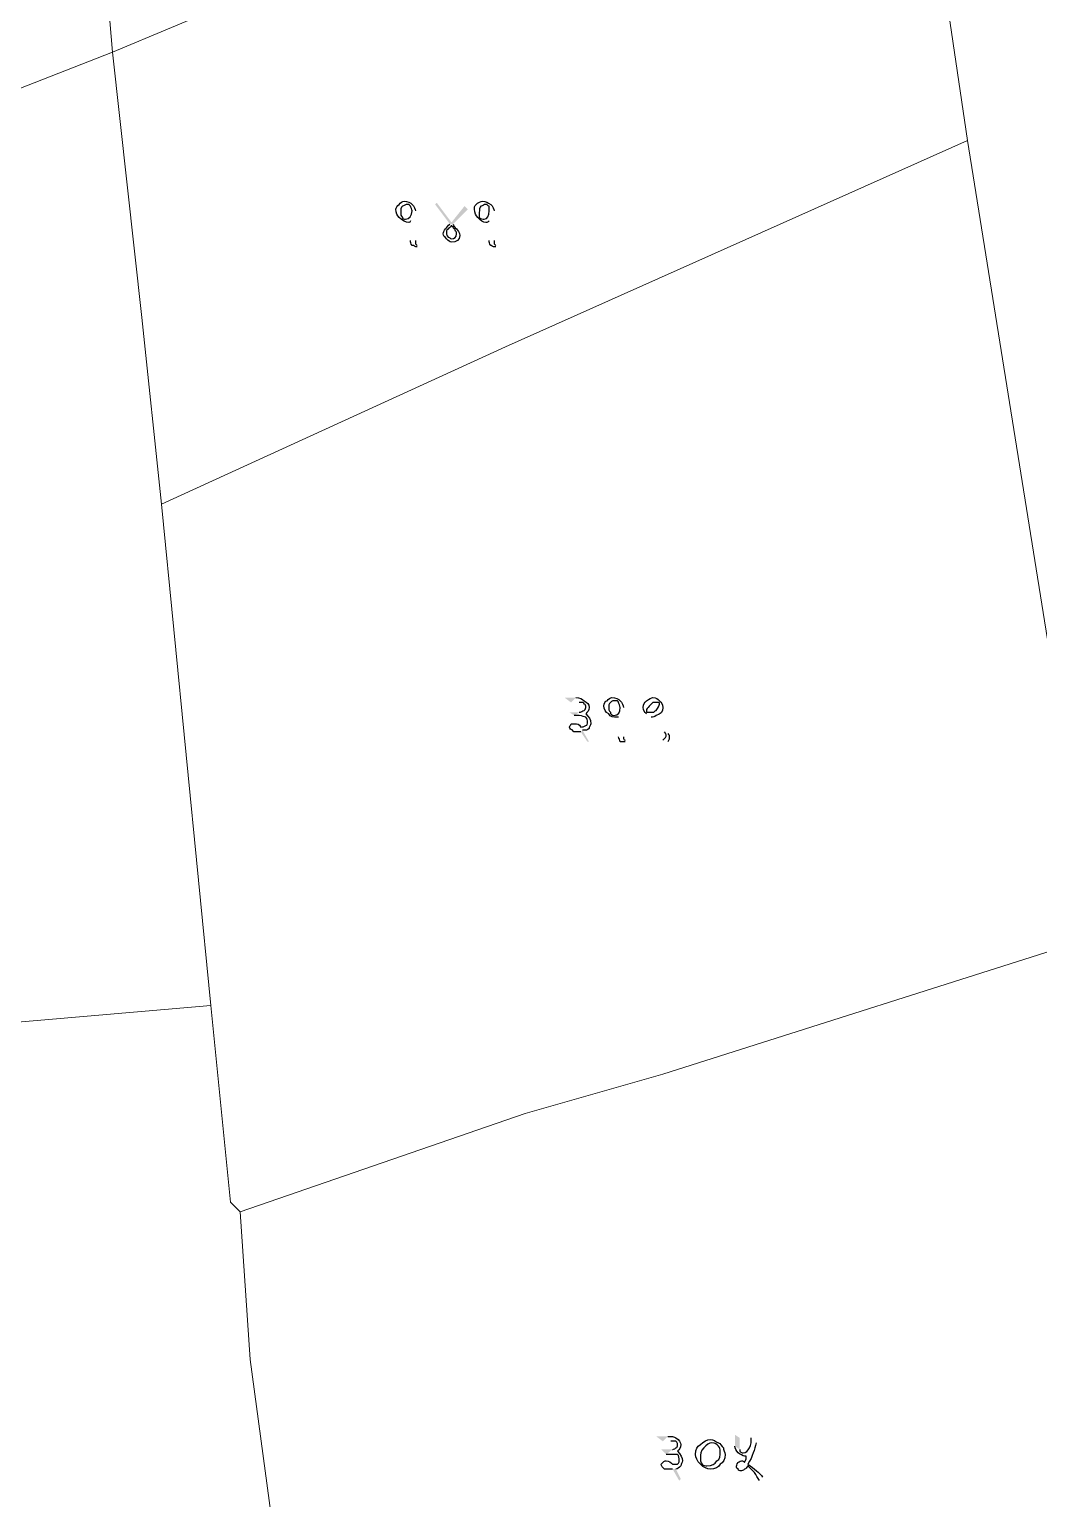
# Model space of a CAD drawing. Header units: inches. Extents: x -9985691 to 3643, y -3269800 to 4788.
# Drawn here: x -4981697 to -4981183, y -3259766 to -3259019 of the extents above; entities that cross this region are included whole.
import ezdxf

# ---------------------------------------------------------------- set-up
doc = ezdxf.new("R2010")
doc.units = ezdxf.units.IN
doc.header["$LTSCALE"] = 2
doc.header["$MEASUREMENT"] = 0
doc.layers.add('PDF_Geometry', color=7, linetype='CONTINUOUS')
doc.layers.add('PDF_Solid Fills', color=7, linetype='CONTINUOUS')

msp = doc.modelspace()

# ---------------------------------------------------------------- hatches: boundary and pattern name
at = {"layer": 'PDF_Solid Fills', "transparency": 33554559}
h = msp.add_hatch(color=256, dxfattribs=at)
h.paths.add_polyline_path([(-4981500.27, -3259111.32), (-4981500.27, -3259126.32)], flags=0)
h.paths.add_polyline_path([(-4981499.43, -3259128.82), (-4981499.43, -3259129.65)], flags=0)
h.paths.add_polyline_path([(-4981482.77, -3259117.98), (-4981490.27, -3259107.98), (-4981489.43, -3259107.15), (-4981481.93, -3259117.15), (-4981475.27, -3259108.82), (-4981473.6, -3259110.48), (-4981481.1, -3259117.98)], flags=0)
h.paths.add_polyline_path([(-4981460.27, -3259111.32), (-4981460.27, -3259126.32)], flags=0)
h.paths.add_polyline_path([(-4981459.43, -3259128.82), (-4981459.43, -3259129.65)], flags=0)
h = msp.add_hatch(color=256, dxfattribs=at)
h.paths.add_polyline_path([(-4981500.27, -3259111.32), (-4981500.27, -3259126.32)], flags=0)
h.paths.add_polyline_path([(-4981499.43, -3259128.82), (-4981499.43, -3259129.65)], flags=0)
h.paths.add_polyline_path([(-4981482.77, -3259117.98), (-4981490.27, -3259107.98), (-4981489.43, -3259107.15), (-4981481.93, -3259117.15), (-4981475.27, -3259108.82), (-4981473.6, -3259110.48), (-4981481.1, -3259117.98)], flags=0)
h.paths.add_polyline_path([(-4981460.27, -3259111.32), (-4981460.27, -3259126.32)], flags=0)
h.paths.add_polyline_path([(-4981459.43, -3259128.82), (-4981459.43, -3259129.65)], flags=0)
h = msp.add_hatch(color=256, dxfattribs=at)
h.paths.add_polyline_path([(-4981421.1, -3259361.32), (-4981424.43, -3259358.82), (-4981418.6, -3259358.82)], flags=0)
h.paths.add_polyline_path([(-4981415.27, -3259375.48), (-4981411.93, -3259381.32), (-4981412.77, -3259381.32), (-4981416.1, -3259376.32)], flags=0)
h.paths.add_polyline_path([(-4981419.43, -3259367.98), (-4981421.93, -3259366.32), (-4981416.93, -3259366.32)], flags=0)
h.paths.add_polyline_path([(-4981394.43, -3259363.82), (-4981394.43, -3259378.82)], flags=0)
h.paths.add_polyline_path([(-4981393.6, -3259380.48), (-4981393.6, -3259381.32)], flags=0)
h.paths.add_polyline_path([(-4981380.27, -3259368.82), (-4981371.93, -3259377.15)], flags=0)
h.paths.add_polyline_path([(-4981371.93, -3259381.32), (-4981374.43, -3259380.48)], flags=0)
h.paths.add_polyline_path([(-4981373.6, -3259376.32), (-4981382.77, -3259367.15)], flags=0)
h = msp.add_hatch(color=256, dxfattribs=at)
h.paths.add_polyline_path([(-4981421.1, -3259361.32), (-4981424.43, -3259358.82), (-4981418.6, -3259358.82)], flags=0)
h.paths.add_polyline_path([(-4981415.27, -3259375.48), (-4981411.93, -3259381.32), (-4981412.77, -3259381.32), (-4981416.1, -3259376.32)], flags=0)
h.paths.add_polyline_path([(-4981419.43, -3259367.98), (-4981421.93, -3259366.32), (-4981416.93, -3259366.32)], flags=0)
h.paths.add_polyline_path([(-4981394.43, -3259363.82), (-4981394.43, -3259378.82)], flags=0)
h.paths.add_polyline_path([(-4981393.6, -3259380.48), (-4981393.6, -3259381.32)], flags=0)
h.paths.add_polyline_path([(-4981380.27, -3259368.82), (-4981371.93, -3259377.15)], flags=0)
h.paths.add_polyline_path([(-4981371.93, -3259381.32), (-4981374.43, -3259380.48)], flags=0)
h.paths.add_polyline_path([(-4981373.6, -3259376.32), (-4981382.77, -3259367.15)], flags=0)
h = msp.add_hatch(color=256, dxfattribs=at)
h.paths.add_polyline_path([(-4981374.43, -3259737.15), (-4981377.76, -3259734.65), (-4981371.93, -3259734.65)], flags=0)
h.paths.add_polyline_path([(-4981367.76, -3259751.31), (-4981365.26, -3259756.31), (-4981366.1, -3259757.15), (-4981369.43, -3259751.31)], flags=0)
h.paths.add_polyline_path([(-4981372.76, -3259743.81), (-4981375.26, -3259741.31), (-4981369.43, -3259741.31)], flags=0)
h.paths.add_polyline_path([(-4981329.43, -3259735.48), (-4981326.93, -3259737.98)], flags=0)
h.paths.add_polyline_path([(-4981323.6, -3259755.48), (-4981325.26, -3259757.15)], flags=0)
h.paths.add_polyline_path([(-4981337.76, -3259739.65), (-4981337.76, -3259733.81), (-4981335.26, -3259735.48), (-4981335.26, -3259741.31)], flags=0)
h = msp.add_hatch(color=256, dxfattribs=at)
h.paths.add_polyline_path([(-4981374.43, -3259737.15), (-4981377.76, -3259734.65), (-4981371.93, -3259734.65)], flags=0)
h.paths.add_polyline_path([(-4981367.76, -3259751.31), (-4981365.26, -3259756.31), (-4981366.1, -3259757.15), (-4981369.43, -3259751.31)], flags=0)
h.paths.add_polyline_path([(-4981372.76, -3259743.81), (-4981375.26, -3259741.31), (-4981369.43, -3259741.31)], flags=0)
h.paths.add_polyline_path([(-4981329.43, -3259735.48), (-4981326.93, -3259737.98)], flags=0)
h.paths.add_polyline_path([(-4981323.6, -3259755.48), (-4981325.26, -3259757.15)], flags=0)
h.paths.add_polyline_path([(-4981337.76, -3259739.65), (-4981337.76, -3259733.81), (-4981335.26, -3259735.48), (-4981335.26, -3259741.31)], flags=0)

# ---------------------------------------------------------------- linework, layer by layer
at = {"layer": 'PDF_Geometry', "lineweight": 9}
for points in [[(-4981669.43, -3258890.48), (-4981659.43, -3258970.48), (-4981654.43, -3259030.48), (-4981769.43, -3259075.48), (-4982064.43, -3259275.48), (-4982069.43, -3259200.48), (-4982084.43, -3258950.48), (-4981769.43, -3258820.48), (-4981679.43, -3258785.48)], [(-4981669.43, -3258890.48), (-4981659.43, -3258970.48), (-4981654.43, -3259030.48), (-4981769.43, -3259075.48), (-4982064.43, -3259275.48), (-4982069.43, -3259200.48), (-4982084.43, -3258950.48), (-4981769.43, -3258820.48), (-4981679.43, -3258785.48)], [(-4981244.43, -3258905.48), (-4981284.43, -3258925.48), (-4981449.43, -3258965.48), (-4981494.43, -3258980.48), (-4981594.43, -3259005.48), (-4981654.43, -3259030.48), (-4981659.43, -3258970.48), (-4981619.43, -3258955.48), (-4981309.43, -3258875.48), (-4981249.43, -3258850.48)], [(-4981244.43, -3258905.48), (-4981284.43, -3258925.48), (-4981449.43, -3258965.48), (-4981494.43, -3258980.48), (-4981594.43, -3259005.48), (-4981654.43, -3259030.48), (-4981659.43, -3258970.48), (-4981619.43, -3258955.48), (-4981309.43, -3258875.48), (-4981249.43, -3258850.48)], [(-4981219.43, -3259075.48), (-4981454.43, -3259180.48), (-4981629.43, -3259260.48), (-4981639.43, -3259165.48), (-4981654.43, -3259030.48), (-4981594.43, -3259005.48), (-4981494.43, -3258980.48), (-4981449.43, -3258965.48), (-4981284.43, -3258925.48), (-4981244.43, -3258905.48)], [(-4981219.43, -3259075.48), (-4981454.43, -3259180.48), (-4981629.43, -3259260.48), (-4981639.43, -3259165.48), (-4981654.43, -3259030.48), (-4981594.43, -3259005.48), (-4981494.43, -3258980.48), (-4981449.43, -3258965.48), (-4981284.43, -3258925.48), (-4981244.43, -3258905.48)], [(-4981219.43, -3259075.48), (-4981454.43, -3259180.48), (-4981629.43, -3259260.48), (-4981639.43, -3259165.48), (-4981654.43, -3259030.48), (-4981594.43, -3259005.48), (-4981494.43, -3258980.48), (-4981449.43, -3258965.48), (-4981284.43, -3258925.48), (-4981244.43, -3258905.48)], [(-4981219.43, -3259075.48), (-4981454.43, -3259180.48), (-4981629.43, -3259260.48), (-4981639.43, -3259165.48), (-4981654.43, -3259030.48), (-4981594.43, -3259005.48), (-4981494.43, -3258980.48), (-4981449.43, -3258965.48), (-4981284.43, -3258925.48), (-4981244.43, -3258905.48)], [(-4981629.43, -3259260.48), (-4981604.43, -3259515.48), (-4982009.43, -3259550.48), (-4982044.43, -3259555.48), (-4982049.43, -3259555.48), (-4982064.43, -3259275.48), (-4981769.43, -3259075.48), (-4981654.43, -3259030.48), (-4981639.43, -3259165.48)], [(-4981629.43, -3259260.48), (-4981604.43, -3259515.48), (-4982009.43, -3259550.48), (-4982044.43, -3259555.48), (-4982049.43, -3259555.48), (-4982064.43, -3259275.48), (-4981769.43, -3259075.48), (-4981654.43, -3259030.48), (-4981639.43, -3259165.48)], [(-4981629.43, -3259260.48), (-4981604.43, -3259515.48), (-4982009.43, -3259550.48), (-4982044.43, -3259555.48), (-4982049.43, -3259555.48), (-4982064.43, -3259275.48), (-4981769.43, -3259075.48), (-4981654.43, -3259030.48), (-4981639.43, -3259165.48)], [(-4981629.43, -3259260.48), (-4981604.43, -3259515.48), (-4982009.43, -3259550.48), (-4982044.43, -3259555.48), (-4982049.43, -3259555.48), (-4982064.43, -3259275.48), (-4981769.43, -3259075.48), (-4981654.43, -3259030.48), (-4981639.43, -3259165.48)], [(-4981154.43, -3259480.48), (-4981374.43, -3259550.48), (-4981444.43, -3259570.48), (-4981589.43, -3259620.48), (-4981594.43, -3259615.48), (-4981604.43, -3259515.48), (-4981629.43, -3259260.48), (-4981454.43, -3259180.48), (-4981219.43, -3259075.48)], [(-4981154.43, -3259480.48), (-4981374.43, -3259550.48), (-4981444.43, -3259570.48), (-4981589.43, -3259620.48), (-4981594.43, -3259615.48), (-4981604.43, -3259515.48), (-4981629.43, -3259260.48), (-4981454.43, -3259180.48), (-4981219.43, -3259075.48)], [(-4981154.43, -3259480.48), (-4981374.43, -3259550.48), (-4981444.43, -3259570.48), (-4981589.43, -3259620.48), (-4981594.43, -3259615.48), (-4981604.43, -3259515.48), (-4981629.43, -3259260.48), (-4981454.43, -3259180.48), (-4981219.43, -3259075.48)], [(-4981154.43, -3259480.48), (-4981374.43, -3259550.48), (-4981444.43, -3259570.48), (-4981589.43, -3259620.48), (-4981594.43, -3259615.48), (-4981604.43, -3259515.48), (-4981629.43, -3259260.48), (-4981454.43, -3259180.48), (-4981219.43, -3259075.48)], [(-4981114.43, -3259800.48), (-4981389.43, -3260055.48), (-4981479.43, -3260060.48), (-4981534.43, -3260065.48), (-4981584.43, -3259695.48), (-4981589.43, -3259620.48), (-4981444.43, -3259570.48), (-4981374.43, -3259550.48), (-4981154.43, -3259480.48)], [(-4981114.43, -3259800.48), (-4981389.43, -3260055.48), (-4981479.43, -3260060.48), (-4981534.43, -3260065.48), (-4981584.43, -3259695.48), (-4981589.43, -3259620.48), (-4981444.43, -3259570.48), (-4981374.43, -3259550.48), (-4981154.43, -3259480.48)], [(-4981114.43, -3259800.48), (-4981389.43, -3260055.48), (-4981479.43, -3260060.48), (-4981534.43, -3260065.48), (-4981584.43, -3259695.48), (-4981589.43, -3259620.48), (-4981444.43, -3259570.48), (-4981374.43, -3259550.48), (-4981154.43, -3259480.48)], [(-4981114.43, -3259800.48), (-4981389.43, -3260055.48), (-4981479.43, -3260060.48), (-4981534.43, -3260065.48), (-4981584.43, -3259695.48), (-4981589.43, -3259620.48), (-4981444.43, -3259570.48), (-4981374.43, -3259550.48), (-4981154.43, -3259480.48)], [(-4981589.43, -3259620.48), (-4981584.43, -3259695.48), (-4981534.43, -3260065.48), (-4981934.43, -3260090.48), (-4981989.43, -3260090.48), (-4982034.43, -3259735.48), (-4982044.43, -3259590.48), (-4982049.43, -3259580.48), (-4982049.43, -3259555.48), (-4982044.43, -3259555.48), (-4982009.43, -3259550.48), (-4981604.43, -3259515.48), (-4981594.43, -3259615.48)], [(-4981589.43, -3259620.48), (-4981584.43, -3259695.48), (-4981534.43, -3260065.48), (-4981934.43, -3260090.48), (-4981989.43, -3260090.48), (-4982034.43, -3259735.48), (-4982044.43, -3259590.48), (-4982049.43, -3259580.48), (-4982049.43, -3259555.48), (-4982044.43, -3259555.48), (-4982009.43, -3259550.48), (-4981604.43, -3259515.48), (-4981594.43, -3259615.48)], [(-4981589.43, -3259620.48), (-4981584.43, -3259695.48), (-4981534.43, -3260065.48), (-4981934.43, -3260090.48), (-4981989.43, -3260090.48), (-4982034.43, -3259735.48), (-4982044.43, -3259590.48), (-4982049.43, -3259580.48), (-4982049.43, -3259555.48), (-4982044.43, -3259555.48), (-4982009.43, -3259550.48), (-4981604.43, -3259515.48), (-4981594.43, -3259615.48)], [(-4981589.43, -3259620.48), (-4981584.43, -3259695.48), (-4981534.43, -3260065.48), (-4981934.43, -3260090.48), (-4981989.43, -3260090.48), (-4982034.43, -3259735.48), (-4982044.43, -3259590.48), (-4982049.43, -3259580.48), (-4982049.43, -3259555.48), (-4982044.43, -3259555.48), (-4982009.43, -3259550.48), (-4981604.43, -3259515.48), (-4981594.43, -3259615.48)]]:
    msp.add_lwpolyline(points, close=True, dxfattribs=at)
msp.add_lwpolyline([(-4981154.43, -3259480.48), (-4981219.43, -3259075.48), (-4981244.43, -3258905.48), (-4981124.43, -3258855.48)], dxfattribs=at)
msp.add_lwpolyline([(-4981154.43, -3259480.48), (-4981219.43, -3259075.48), (-4981244.43, -3258905.48), (-4981124.43, -3258855.48)], dxfattribs=at)
msp.add_lwpolyline([(-4981154.43, -3259480.48), (-4981219.43, -3259075.48), (-4981244.43, -3258905.48), (-4981124.43, -3258855.48)], dxfattribs=at)
msp.add_lwpolyline([(-4981154.43, -3259480.48), (-4981219.43, -3259075.48), (-4981244.43, -3258905.48), (-4981124.43, -3258855.48)], dxfattribs=at)
at = {"layer": 'PDF_Geometry', "lineweight": 25}
for points in [[(-4981508.6, -3259107.98), (-4981507.77, -3259107.15), (-4981506.93, -3259106.32), (-4981506.1, -3259106.32)], [(-4981508.6, -3259107.98), (-4981507.77, -3259107.15), (-4981506.93, -3259106.32), (-4981506.1, -3259106.32)], [(-4981506.1, -3259106.32), (-4981504.43, -3259106.32), (-4981502.77, -3259107.15), (-4981501.93, -3259107.98)], [(-4981506.1, -3259106.32), (-4981504.43, -3259106.32), (-4981502.77, -3259107.15), (-4981501.93, -3259107.98)], [(-4981469.43, -3259107.98), (-4981468.6, -3259107.15), (-4981466.93, -3259106.32), (-4981466.1, -3259106.32)], [(-4981469.43, -3259107.98), (-4981468.6, -3259107.15), (-4981466.93, -3259106.32), (-4981466.1, -3259106.32)], [(-4981466.1, -3259106.32), (-4981464.43, -3259106.32), (-4981463.6, -3259107.15), (-4981461.93, -3259107.98)], [(-4981466.1, -3259106.32), (-4981464.43, -3259106.32), (-4981463.6, -3259107.15), (-4981461.93, -3259107.98)], [(-4981510.27, -3259110.48), (-4981510.27, -3259109.65), (-4981509.43, -3259108.82), (-4981508.6, -3259107.98)], [(-4981510.27, -3259110.48), (-4981510.27, -3259109.65), (-4981509.43, -3259108.82), (-4981508.6, -3259107.98)], [(-4981508.6, -3259114.65), (-4981509.43, -3259113.82), (-4981510.27, -3259112.15), (-4981510.27, -3259110.48)], [(-4981508.6, -3259114.65), (-4981509.43, -3259113.82), (-4981510.27, -3259112.15), (-4981510.27, -3259110.48)], [(-4981506.93, -3259108.82), (-4981507.77, -3259109.65), (-4981507.77, -3259110.48), (-4981507.77, -3259112.15)], [(-4981506.93, -3259108.82), (-4981507.77, -3259109.65), (-4981507.77, -3259110.48), (-4981507.77, -3259112.15)], [(-4981507.77, -3259112.15), (-4981507.77, -3259112.98), (-4981507.77, -3259113.82), (-4981506.93, -3259114.65)], [(-4981507.77, -3259112.15), (-4981507.77, -3259112.98), (-4981507.77, -3259113.82), (-4981506.93, -3259114.65)], [(-4981504.43, -3259107.98), (-4981505.27, -3259107.98), (-4981506.1, -3259108.82), (-4981506.93, -3259108.82)], [(-4981504.43, -3259107.98), (-4981505.27, -3259107.98), (-4981506.1, -3259108.82), (-4981506.93, -3259108.82)], [(-4981505.27, -3259115.48), (-4981503.6, -3259115.48), (-4981501.93, -3259113.82), (-4981501.93, -3259111.32)], [(-4981505.27, -3259115.48), (-4981503.6, -3259115.48), (-4981501.93, -3259113.82), (-4981501.93, -3259111.32)], [(-4981502.77, -3259108.82), (-4981502.77, -3259108.82), (-4981503.6, -3259107.98), (-4981504.43, -3259107.98)], [(-4981502.77, -3259108.82), (-4981502.77, -3259108.82), (-4981503.6, -3259107.98), (-4981504.43, -3259107.98)], [(-4981501.93, -3259111.32), (-4981501.93, -3259110.48), (-4981502.77, -3259109.65), (-4981502.77, -3259108.82)], [(-4981501.93, -3259111.32), (-4981501.93, -3259110.48), (-4981502.77, -3259109.65), (-4981502.77, -3259108.82)], [(-4981501.93, -3259107.98), (-4981501.1, -3259108.82), (-4981500.27, -3259110.48), (-4981500.27, -3259111.32)], [(-4981501.93, -3259107.98), (-4981501.1, -3259108.82), (-4981500.27, -3259110.48), (-4981500.27, -3259111.32)], [(-4981470.27, -3259110.48), (-4981470.27, -3259109.65), (-4981470.27, -3259108.82), (-4981469.43, -3259107.98)], [(-4981470.27, -3259110.48), (-4981470.27, -3259109.65), (-4981470.27, -3259108.82), (-4981469.43, -3259107.98)], [(-4981468.6, -3259114.65), (-4981469.43, -3259113.82), (-4981470.27, -3259112.15), (-4981470.27, -3259110.48)], [(-4981468.6, -3259114.65), (-4981469.43, -3259113.82), (-4981470.27, -3259112.15), (-4981470.27, -3259110.48)], [(-4981466.93, -3259108.82), (-4981467.77, -3259109.65), (-4981467.77, -3259110.48), (-4981467.77, -3259112.15)], [(-4981466.93, -3259108.82), (-4981467.77, -3259109.65), (-4981467.77, -3259110.48), (-4981467.77, -3259112.15)], [(-4981467.77, -3259112.15), (-4981467.77, -3259112.98), (-4981467.77, -3259113.82), (-4981467.77, -3259114.65)], [(-4981467.77, -3259112.15), (-4981467.77, -3259112.98), (-4981467.77, -3259113.82), (-4981467.77, -3259114.65)], [(-4981464.43, -3259107.98), (-4981465.27, -3259107.98), (-4981466.1, -3259108.82), (-4981466.93, -3259108.82)], [(-4981464.43, -3259107.98), (-4981465.27, -3259107.98), (-4981466.1, -3259108.82), (-4981466.93, -3259108.82)], [(-4981465.27, -3259115.48), (-4981463.6, -3259115.48), (-4981462.77, -3259113.82), (-4981462.77, -3259111.32)], [(-4981465.27, -3259115.48), (-4981463.6, -3259115.48), (-4981462.77, -3259113.82), (-4981462.77, -3259111.32)], [(-4981462.77, -3259108.82), (-4981463.6, -3259108.82), (-4981463.6, -3259107.98), (-4981464.43, -3259107.98)], [(-4981462.77, -3259108.82), (-4981463.6, -3259108.82), (-4981463.6, -3259107.98), (-4981464.43, -3259107.98)], [(-4981462.77, -3259111.32), (-4981462.77, -3259110.48), (-4981462.77, -3259109.65), (-4981462.77, -3259108.82)], [(-4981462.77, -3259111.32), (-4981462.77, -3259110.48), (-4981462.77, -3259109.65), (-4981462.77, -3259108.82)], [(-4981461.93, -3259107.98), (-4981461.1, -3259108.82), (-4981460.27, -3259110.48), (-4981460.27, -3259111.32)], [(-4981461.93, -3259107.98), (-4981461.1, -3259108.82), (-4981460.27, -3259110.48), (-4981460.27, -3259111.32)], [(-4981503.6, -3259117.15), (-4981505.27, -3259117.15), (-4981506.93, -3259116.32), (-4981508.6, -3259114.65)], [(-4981503.6, -3259117.15), (-4981505.27, -3259117.15), (-4981506.93, -3259116.32), (-4981508.6, -3259114.65)], [(-4981506.93, -3259114.65), (-4981506.93, -3259115.48), (-4981506.1, -3259115.48), (-4981505.27, -3259115.48)], [(-4981506.93, -3259114.65), (-4981506.93, -3259115.48), (-4981506.1, -3259115.48), (-4981505.27, -3259115.48)], [(-4981502.77, -3259116.32), (-4981502.77, -3259117.15), (-4981503.6, -3259117.15), (-4981503.6, -3259117.15)], [(-4981502.77, -3259116.32), (-4981502.77, -3259117.15), (-4981503.6, -3259117.15), (-4981503.6, -3259117.15)], [(-4981486.1, -3259122.98), (-4981486.1, -3259121.32), (-4981484.43, -3259119.65), (-4981482.77, -3259117.98)], [(-4981486.1, -3259122.98), (-4981486.1, -3259121.32), (-4981484.43, -3259119.65), (-4981482.77, -3259117.98)], [(-4981483.6, -3259120.48), (-4981483.6, -3259120.48), (-4981483.6, -3259120.48), (-4981484.43, -3259121.32)], [(-4981483.6, -3259120.48), (-4981483.6, -3259120.48), (-4981483.6, -3259120.48), (-4981484.43, -3259121.32)], [(-4981484.43, -3259121.32), (-4981484.43, -3259122.15), (-4981484.43, -3259122.15), (-4981484.43, -3259122.98)], [(-4981484.43, -3259121.32), (-4981484.43, -3259122.15), (-4981484.43, -3259122.15), (-4981484.43, -3259122.98)], [(-4981481.93, -3259118.82), (-4981481.93, -3259118.82), (-4981482.77, -3259119.65), (-4981483.6, -3259120.48)], [(-4981481.93, -3259118.82), (-4981481.93, -3259118.82), (-4981482.77, -3259119.65), (-4981483.6, -3259120.48)], [(-4981481.1, -3259119.65), (-4981481.1, -3259119.65), (-4981481.93, -3259118.82), (-4981481.93, -3259118.82)], [(-4981481.1, -3259119.65), (-4981481.1, -3259119.65), (-4981481.93, -3259118.82), (-4981481.93, -3259118.82)], [(-4981481.1, -3259117.98), (-4981481.1, -3259118.82), (-4981480.27, -3259119.65), (-4981479.43, -3259120.48)], [(-4981481.1, -3259117.98), (-4981481.1, -3259118.82), (-4981480.27, -3259119.65), (-4981479.43, -3259120.48)], [(-4981480.27, -3259120.48), (-4981480.27, -3259120.48), (-4981481.1, -3259120.48), (-4981481.1, -3259119.65)], [(-4981480.27, -3259120.48), (-4981480.27, -3259120.48), (-4981481.1, -3259120.48), (-4981481.1, -3259119.65)], [(-4981479.43, -3259122.15), (-4981479.43, -3259122.15), (-4981480.27, -3259121.32), (-4981480.27, -3259120.48)], [(-4981479.43, -3259122.15), (-4981479.43, -3259122.15), (-4981480.27, -3259121.32), (-4981480.27, -3259120.48)], [(-4981479.43, -3259120.48), (-4981478.6, -3259121.32), (-4981477.77, -3259122.15), (-4981477.77, -3259123.82)], [(-4981479.43, -3259120.48), (-4981478.6, -3259121.32), (-4981477.77, -3259122.15), (-4981477.77, -3259123.82)], [(-4981464.43, -3259117.15), (-4981466.1, -3259117.15), (-4981466.93, -3259116.32), (-4981468.6, -3259114.65)], [(-4981464.43, -3259117.15), (-4981466.1, -3259117.15), (-4981466.93, -3259116.32), (-4981468.6, -3259114.65)], [(-4981467.77, -3259114.65), (-4981466.93, -3259115.48), (-4981466.1, -3259115.48), (-4981465.27, -3259115.48)], [(-4981467.77, -3259114.65), (-4981466.93, -3259115.48), (-4981466.1, -3259115.48), (-4981465.27, -3259115.48)], [(-4981462.77, -3259116.32), (-4981463.6, -3259117.15), (-4981463.6, -3259117.15), (-4981464.43, -3259117.15)], [(-4981462.77, -3259116.32), (-4981463.6, -3259117.15), (-4981463.6, -3259117.15), (-4981464.43, -3259117.15)], [(-4981501.93, -3259128.82), (-4981502.77, -3259127.98), (-4981502.77, -3259127.15), (-4981502.77, -3259126.32)], [(-4981501.93, -3259128.82), (-4981502.77, -3259127.98), (-4981502.77, -3259127.15), (-4981502.77, -3259126.32)], [(-4981499.43, -3259129.65), (-4981500.27, -3259129.65), (-4981501.1, -3259128.82), (-4981501.93, -3259128.82)], [(-4981499.43, -3259129.65), (-4981500.27, -3259129.65), (-4981501.1, -3259128.82), (-4981501.93, -3259128.82)], [(-4981500.27, -3259126.32), (-4981500.27, -3259127.15), (-4981500.27, -3259127.15), (-4981500.27, -3259127.98)], [(-4981500.27, -3259126.32), (-4981500.27, -3259127.15), (-4981500.27, -3259127.15), (-4981500.27, -3259127.98)], [(-4981500.27, -3259127.98), (-4981500.27, -3259127.98), (-4981500.27, -3259127.98), (-4981499.43, -3259128.82)], [(-4981500.27, -3259127.98), (-4981500.27, -3259127.98), (-4981500.27, -3259127.98), (-4981499.43, -3259128.82)], [(-4981484.43, -3259125.48), (-4981485.27, -3259124.65), (-4981486.1, -3259123.82), (-4981486.1, -3259122.98)], [(-4981484.43, -3259125.48), (-4981485.27, -3259124.65), (-4981486.1, -3259123.82), (-4981486.1, -3259122.98)], [(-4981484.43, -3259122.98), (-4981484.43, -3259122.98), (-4981484.43, -3259123.82), (-4981483.6, -3259124.65)], [(-4981484.43, -3259122.98), (-4981484.43, -3259122.98), (-4981484.43, -3259123.82), (-4981483.6, -3259124.65)], [(-4981481.93, -3259127.15), (-4981482.77, -3259127.15), (-4981483.6, -3259126.32), (-4981484.43, -3259125.48)], [(-4981481.93, -3259127.15), (-4981482.77, -3259127.15), (-4981483.6, -3259126.32), (-4981484.43, -3259125.48)], [(-4981483.6, -3259124.65), (-4981482.77, -3259124.65), (-4981482.77, -3259125.48), (-4981481.93, -3259125.48)], [(-4981483.6, -3259124.65), (-4981482.77, -3259124.65), (-4981482.77, -3259125.48), (-4981481.93, -3259125.48)], [(-4981481.93, -3259125.48), (-4981480.27, -3259125.48), (-4981479.43, -3259124.65), (-4981479.43, -3259122.98)], [(-4981481.93, -3259125.48), (-4981480.27, -3259125.48), (-4981479.43, -3259124.65), (-4981479.43, -3259122.98)], [(-4981477.77, -3259123.82), (-4981477.77, -3259126.32), (-4981479.43, -3259127.15), (-4981481.93, -3259127.15)], [(-4981477.77, -3259123.82), (-4981477.77, -3259126.32), (-4981479.43, -3259127.15), (-4981481.93, -3259127.15)], [(-4981479.43, -3259122.98), (-4981479.43, -3259122.98), (-4981479.43, -3259122.98), (-4981479.43, -3259122.15)], [(-4981479.43, -3259122.98), (-4981479.43, -3259122.98), (-4981479.43, -3259122.98), (-4981479.43, -3259122.15)], [(-4981461.93, -3259128.82), (-4981462.77, -3259127.98), (-4981462.77, -3259127.15), (-4981462.77, -3259126.32)], [(-4981461.93, -3259128.82), (-4981462.77, -3259127.98), (-4981462.77, -3259127.15), (-4981462.77, -3259126.32)], [(-4981459.43, -3259129.65), (-4981461.1, -3259129.65), (-4981461.93, -3259128.82), (-4981461.93, -3259128.82)], [(-4981459.43, -3259129.65), (-4981461.1, -3259129.65), (-4981461.93, -3259128.82), (-4981461.93, -3259128.82)], [(-4981460.27, -3259126.32), (-4981460.27, -3259127.15), (-4981460.27, -3259127.15), (-4981460.27, -3259127.98)], [(-4981460.27, -3259126.32), (-4981460.27, -3259127.15), (-4981460.27, -3259127.15), (-4981460.27, -3259127.98)], [(-4981460.27, -3259127.98), (-4981460.27, -3259127.98), (-4981460.27, -3259127.98), (-4981459.43, -3259128.82)], [(-4981460.27, -3259127.98), (-4981460.27, -3259127.98), (-4981460.27, -3259127.98), (-4981459.43, -3259128.82)], [(-4981418.6, -3259358.82), (-4981416.93, -3259358.82), (-4981415.27, -3259359.65), (-4981414.43, -3259360.48)], [(-4981418.6, -3259358.82), (-4981416.93, -3259358.82), (-4981415.27, -3259359.65), (-4981414.43, -3259360.48)], [(-4981414.43, -3259360.48), (-4981412.77, -3259361.32), (-4981411.93, -3259362.15), (-4981411.93, -3259363.82)], [(-4981414.43, -3259360.48), (-4981412.77, -3259361.32), (-4981411.93, -3259362.15), (-4981411.93, -3259363.82)], [(-4981404.43, -3259362.98), (-4981404.43, -3259362.15), (-4981403.6, -3259360.48), (-4981402.77, -3259360.48)], [(-4981404.43, -3259362.98), (-4981404.43, -3259362.15), (-4981403.6, -3259360.48), (-4981402.77, -3259360.48)], [(-4981402.77, -3259360.48), (-4981401.93, -3259359.65), (-4981401.1, -3259358.82), (-4981400.27, -3259358.82)], [(-4981402.77, -3259360.48), (-4981401.93, -3259359.65), (-4981401.1, -3259358.82), (-4981400.27, -3259358.82)], [(-4981398.6, -3259360.48), (-4981399.43, -3259360.48), (-4981400.27, -3259360.48), (-4981401.1, -3259361.32)], [(-4981398.6, -3259360.48), (-4981399.43, -3259360.48), (-4981400.27, -3259360.48), (-4981401.1, -3259361.32)], [(-4981400.27, -3259358.82), (-4981398.6, -3259358.82), (-4981396.93, -3259359.65), (-4981396.1, -3259360.48)], [(-4981400.27, -3259358.82), (-4981398.6, -3259358.82), (-4981396.93, -3259359.65), (-4981396.1, -3259360.48)], [(-4981396.93, -3259361.32), (-4981396.93, -3259360.48), (-4981397.77, -3259360.48), (-4981398.6, -3259360.48)], [(-4981396.93, -3259361.32), (-4981396.93, -3259360.48), (-4981397.77, -3259360.48), (-4981398.6, -3259360.48)], [(-4981396.1, -3259360.48), (-4981395.27, -3259361.32), (-4981394.43, -3259362.98), (-4981394.43, -3259363.82)], [(-4981396.1, -3259360.48), (-4981395.27, -3259361.32), (-4981394.43, -3259362.98), (-4981394.43, -3259363.82)], [(-4981384.43, -3259363.82), (-4981384.43, -3259362.15), (-4981383.6, -3259361.32), (-4981382.77, -3259360.48)], [(-4981384.43, -3259363.82), (-4981384.43, -3259362.15), (-4981383.6, -3259361.32), (-4981382.77, -3259360.48)], [(-4981382.77, -3259360.48), (-4981381.1, -3259359.65), (-4981380.27, -3259358.82), (-4981379.43, -3259358.82)], [(-4981382.77, -3259360.48), (-4981381.1, -3259359.65), (-4981380.27, -3259358.82), (-4981379.43, -3259358.82)], [(-4981379.43, -3259358.82), (-4981377.77, -3259358.82), (-4981376.93, -3259359.65), (-4981376.1, -3259360.48)], [(-4981379.43, -3259358.82), (-4981377.77, -3259358.82), (-4981376.93, -3259359.65), (-4981376.1, -3259360.48)], [(-4981376.1, -3259360.48), (-4981375.27, -3259361.32), (-4981374.43, -3259362.15), (-4981374.43, -3259363.82)], [(-4981376.1, -3259360.48), (-4981375.27, -3259361.32), (-4981374.43, -3259362.15), (-4981374.43, -3259363.82)], [(-4981417.77, -3259367.98), (-4981418.6, -3259367.98), (-4981419.43, -3259367.98), (-4981419.43, -3259367.98)], [(-4981417.77, -3259367.98), (-4981418.6, -3259367.98), (-4981419.43, -3259367.98), (-4981419.43, -3259367.98)], [(-4981416.93, -3259367.98), (-4981416.93, -3259367.98), (-4981417.77, -3259367.98), (-4981417.77, -3259367.98)], [(-4981416.93, -3259367.98), (-4981416.93, -3259367.98), (-4981417.77, -3259367.98), (-4981417.77, -3259367.98)], [(-4981414.43, -3259362.15), (-4981414.43, -3259361.32), (-4981415.27, -3259361.32), (-4981416.93, -3259361.32)], [(-4981414.43, -3259362.15), (-4981414.43, -3259361.32), (-4981415.27, -3259361.32), (-4981416.93, -3259361.32)], [(-4981416.93, -3259366.32), (-4981416.1, -3259366.32), (-4981415.27, -3259365.48), (-4981414.43, -3259365.48)], [(-4981416.93, -3259366.32), (-4981416.1, -3259366.32), (-4981415.27, -3259365.48), (-4981414.43, -3259365.48)], [(-4981413.6, -3259368.82), (-4981414.43, -3259368.82), (-4981415.27, -3259367.98), (-4981416.93, -3259367.98)], [(-4981413.6, -3259368.82), (-4981414.43, -3259368.82), (-4981415.27, -3259367.98), (-4981416.93, -3259367.98)], [(-4981413.6, -3259363.82), (-4981413.6, -3259362.98), (-4981413.6, -3259362.15), (-4981414.43, -3259362.15)], [(-4981413.6, -3259363.82), (-4981413.6, -3259362.98), (-4981413.6, -3259362.15), (-4981414.43, -3259362.15)], [(-4981414.43, -3259365.48), (-4981413.6, -3259364.65), (-4981413.6, -3259363.82), (-4981413.6, -3259363.82)], [(-4981414.43, -3259365.48), (-4981413.6, -3259364.65), (-4981413.6, -3259363.82), (-4981413.6, -3259363.82)], [(-4981411.93, -3259363.82), (-4981411.93, -3259365.48), (-4981412.77, -3259366.32), (-4981413.6, -3259367.15)], [(-4981411.93, -3259363.82), (-4981411.93, -3259365.48), (-4981412.77, -3259366.32), (-4981413.6, -3259367.15)], [(-4981413.6, -3259367.15), (-4981411.93, -3259368.82), (-4981411.1, -3259369.65), (-4981411.1, -3259372.15)], [(-4981413.6, -3259367.15), (-4981411.93, -3259368.82), (-4981411.1, -3259369.65), (-4981411.1, -3259372.15)], [(-4981401.93, -3259367.15), (-4981403.6, -3259366.32), (-4981404.43, -3259364.65), (-4981404.43, -3259362.98)], [(-4981401.93, -3259367.15), (-4981403.6, -3259366.32), (-4981404.43, -3259364.65), (-4981404.43, -3259362.98)], [(-4981401.1, -3259361.32), (-4981401.93, -3259362.15), (-4981401.93, -3259362.98), (-4981401.93, -3259363.82)], [(-4981401.1, -3259361.32), (-4981401.93, -3259362.15), (-4981401.93, -3259362.98), (-4981401.93, -3259363.82)], [(-4981401.93, -3259363.82), (-4981401.93, -3259364.65), (-4981401.93, -3259365.48), (-4981401.1, -3259366.32)], [(-4981401.93, -3259363.82), (-4981401.93, -3259364.65), (-4981401.93, -3259365.48), (-4981401.1, -3259366.32)], [(-4981397.77, -3259368.82), (-4981399.43, -3259368.82), (-4981401.1, -3259368.82), (-4981401.93, -3259367.15)], [(-4981397.77, -3259368.82), (-4981399.43, -3259368.82), (-4981401.1, -3259368.82), (-4981401.93, -3259367.15)], [(-4981401.1, -3259366.32), (-4981401.1, -3259367.15), (-4981400.27, -3259367.98), (-4981399.43, -3259367.98)], [(-4981401.1, -3259366.32), (-4981401.1, -3259367.15), (-4981400.27, -3259367.98), (-4981399.43, -3259367.98)], [(-4981399.43, -3259367.98), (-4981396.93, -3259367.98), (-4981396.1, -3259366.32), (-4981396.1, -3259363.82)], [(-4981399.43, -3259367.98), (-4981396.93, -3259367.98), (-4981396.1, -3259366.32), (-4981396.1, -3259363.82)], [(-4981396.1, -3259363.82), (-4981396.1, -3259362.98), (-4981396.93, -3259362.15), (-4981396.93, -3259361.32)], [(-4981396.1, -3259363.82), (-4981396.1, -3259362.98), (-4981396.93, -3259362.15), (-4981396.93, -3259361.32)], [(-4981382.77, -3259367.15), (-4981383.6, -3259366.32), (-4981384.43, -3259365.48), (-4981384.43, -3259363.82)], [(-4981382.77, -3259367.15), (-4981383.6, -3259366.32), (-4981384.43, -3259365.48), (-4981384.43, -3259363.82)], [(-4981381.93, -3259363.82), (-4981382.77, -3259364.65), (-4981382.77, -3259365.48), (-4981382.77, -3259365.48)], [(-4981381.93, -3259363.82), (-4981382.77, -3259364.65), (-4981382.77, -3259365.48), (-4981382.77, -3259365.48)], [(-4981382.77, -3259365.48), (-4981382.77, -3259366.32), (-4981382.77, -3259366.32), (-4981382.77, -3259366.32)], [(-4981382.77, -3259365.48), (-4981382.77, -3259366.32), (-4981382.77, -3259366.32), (-4981382.77, -3259366.32)], [(-4981382.77, -3259366.32), (-4981381.93, -3259366.32), (-4981381.93, -3259366.32), (-4981381.1, -3259366.32)], [(-4981382.77, -3259366.32), (-4981381.93, -3259366.32), (-4981381.93, -3259366.32), (-4981381.1, -3259366.32)], [(-4981379.43, -3259361.32), (-4981380.27, -3259362.15), (-4981381.1, -3259362.98), (-4981381.93, -3259363.82)], [(-4981379.43, -3259361.32), (-4981380.27, -3259362.15), (-4981381.1, -3259362.98), (-4981381.93, -3259363.82)], [(-4981381.1, -3259366.32), (-4981381.1, -3259366.32), (-4981380.27, -3259366.32), (-4981379.43, -3259366.32)], [(-4981381.1, -3259366.32), (-4981381.1, -3259366.32), (-4981380.27, -3259366.32), (-4981379.43, -3259366.32)], [(-4981377.77, -3259367.98), (-4981378.6, -3259368.82), (-4981379.43, -3259368.82), (-4981380.27, -3259368.82)], [(-4981377.77, -3259367.98), (-4981378.6, -3259368.82), (-4981379.43, -3259368.82), (-4981380.27, -3259368.82)], [(-4981377.77, -3259361.32), (-4981377.77, -3259361.32), (-4981378.6, -3259361.32), (-4981379.43, -3259361.32)], [(-4981377.77, -3259361.32), (-4981377.77, -3259361.32), (-4981378.6, -3259361.32), (-4981379.43, -3259361.32)], [(-4981379.43, -3259366.32), (-4981378.6, -3259366.32), (-4981378.6, -3259365.48), (-4981377.77, -3259365.48)], [(-4981379.43, -3259366.32), (-4981378.6, -3259366.32), (-4981378.6, -3259365.48), (-4981377.77, -3259365.48)], [(-4981376.1, -3259362.15), (-4981376.1, -3259361.32), (-4981376.1, -3259361.32), (-4981377.77, -3259361.32)], [(-4981376.1, -3259362.15), (-4981376.1, -3259361.32), (-4981376.1, -3259361.32), (-4981377.77, -3259361.32)], [(-4981377.77, -3259365.48), (-4981376.93, -3259363.82), (-4981376.1, -3259362.98), (-4981376.1, -3259362.15)], [(-4981377.77, -3259365.48), (-4981376.93, -3259363.82), (-4981376.1, -3259362.98), (-4981376.1, -3259362.15)], [(-4981374.43, -3259363.82), (-4981374.43, -3259366.32), (-4981375.27, -3259367.15), (-4981377.77, -3259367.98)], [(-4981374.43, -3259363.82), (-4981374.43, -3259366.32), (-4981375.27, -3259367.15), (-4981377.77, -3259367.98)], [(-4981421.93, -3259373.82), (-4981421.93, -3259372.98), (-4981421.1, -3259372.98), (-4981421.1, -3259372.15)], [(-4981421.93, -3259373.82), (-4981421.93, -3259372.98), (-4981421.1, -3259372.98), (-4981421.1, -3259372.15)], [(-4981420.27, -3259375.48), (-4981421.1, -3259375.48), (-4981421.93, -3259374.65), (-4981421.93, -3259373.82)], [(-4981420.27, -3259375.48), (-4981421.1, -3259375.48), (-4981421.93, -3259374.65), (-4981421.93, -3259373.82)], [(-4981421.1, -3259372.15), (-4981420.27, -3259372.15), (-4981420.27, -3259372.15), (-4981419.43, -3259372.15)], [(-4981421.1, -3259372.15), (-4981420.27, -3259372.15), (-4981420.27, -3259372.15), (-4981419.43, -3259372.15)], [(-4981418.6, -3259376.32), (-4981419.43, -3259376.32), (-4981420.27, -3259376.32), (-4981420.27, -3259375.48)], [(-4981418.6, -3259376.32), (-4981419.43, -3259376.32), (-4981420.27, -3259376.32), (-4981420.27, -3259375.48)], [(-4981419.43, -3259372.15), (-4981417.77, -3259372.15), (-4981416.93, -3259372.15), (-4981416.1, -3259373.82)], [(-4981419.43, -3259372.15), (-4981417.77, -3259372.15), (-4981416.93, -3259372.15), (-4981416.1, -3259373.82)], [(-4981416.1, -3259373.82), (-4981415.27, -3259373.82), (-4981414.43, -3259373.82), (-4981413.6, -3259372.98)], [(-4981416.1, -3259373.82), (-4981415.27, -3259373.82), (-4981414.43, -3259373.82), (-4981413.6, -3259372.98)], [(-4981411.93, -3259374.65), (-4981412.77, -3259375.48), (-4981413.6, -3259375.48), (-4981415.27, -3259375.48)], [(-4981411.93, -3259374.65), (-4981412.77, -3259375.48), (-4981413.6, -3259375.48), (-4981415.27, -3259375.48)], [(-4981412.77, -3259371.32), (-4981412.77, -3259370.48), (-4981412.77, -3259369.65), (-4981413.6, -3259368.82)], [(-4981412.77, -3259371.32), (-4981412.77, -3259370.48), (-4981412.77, -3259369.65), (-4981413.6, -3259368.82)], [(-4981413.6, -3259372.98), (-4981412.77, -3259372.98), (-4981412.77, -3259372.15), (-4981412.77, -3259371.32)], [(-4981413.6, -3259372.98), (-4981412.77, -3259372.98), (-4981412.77, -3259372.15), (-4981412.77, -3259371.32)], [(-4981411.1, -3259372.15), (-4981411.1, -3259372.98), (-4981411.93, -3259373.82), (-4981411.93, -3259374.65)], [(-4981411.1, -3259372.15), (-4981411.1, -3259372.98), (-4981411.93, -3259373.82), (-4981411.93, -3259374.65)], [(-4981396.93, -3259368.82), (-4981396.93, -3259368.82), (-4981397.77, -3259368.82), (-4981397.77, -3259368.82)], [(-4981396.93, -3259368.82), (-4981396.93, -3259368.82), (-4981397.77, -3259368.82), (-4981397.77, -3259368.82)], [(-4981416.1, -3259376.32), (-4981416.93, -3259376.32), (-4981417.77, -3259376.32), (-4981418.6, -3259376.32)], [(-4981416.1, -3259376.32), (-4981416.93, -3259376.32), (-4981417.77, -3259376.32), (-4981418.6, -3259376.32)], [(-4981396.1, -3259381.32), (-4981396.1, -3259380.48), (-4981396.93, -3259379.65), (-4981396.93, -3259378.82)], [(-4981396.1, -3259381.32), (-4981396.1, -3259380.48), (-4981396.93, -3259379.65), (-4981396.93, -3259378.82)], [(-4981393.6, -3259381.32), (-4981394.43, -3259381.32), (-4981395.27, -3259381.32), (-4981396.1, -3259381.32)], [(-4981393.6, -3259381.32), (-4981394.43, -3259381.32), (-4981395.27, -3259381.32), (-4981396.1, -3259381.32)], [(-4981394.43, -3259378.82), (-4981394.43, -3259379.65), (-4981394.43, -3259379.65), (-4981394.43, -3259379.65)], [(-4981394.43, -3259378.82), (-4981394.43, -3259379.65), (-4981394.43, -3259379.65), (-4981394.43, -3259379.65)], [(-4981394.43, -3259379.65), (-4981394.43, -3259380.48), (-4981393.6, -3259380.48), (-4981393.6, -3259380.48)], [(-4981394.43, -3259379.65), (-4981394.43, -3259380.48), (-4981393.6, -3259380.48), (-4981393.6, -3259380.48)], [(-4981374.43, -3259380.48), (-4981374.43, -3259380.48), (-4981373.6, -3259379.65), (-4981373.6, -3259379.65)], [(-4981374.43, -3259380.48), (-4981374.43, -3259380.48), (-4981373.6, -3259379.65), (-4981373.6, -3259379.65)], [(-4981372.77, -3259377.98), (-4981372.77, -3259377.98), (-4981372.77, -3259377.15), (-4981373.6, -3259376.32)], [(-4981372.77, -3259377.98), (-4981372.77, -3259377.98), (-4981372.77, -3259377.15), (-4981373.6, -3259376.32)], [(-4981373.6, -3259379.65), (-4981372.77, -3259378.82), (-4981372.77, -3259378.82), (-4981372.77, -3259377.98)], [(-4981373.6, -3259379.65), (-4981372.77, -3259378.82), (-4981372.77, -3259378.82), (-4981372.77, -3259377.98)], [(-4981371.93, -3259377.15), (-4981371.1, -3259377.98), (-4981371.1, -3259377.98), (-4981371.1, -3259378.82)], [(-4981371.93, -3259377.15), (-4981371.1, -3259377.98), (-4981371.1, -3259377.98), (-4981371.1, -3259378.82)], [(-4981371.1, -3259378.82), (-4981371.1, -3259379.65), (-4981371.1, -3259380.48), (-4981371.93, -3259381.32)], [(-4981371.1, -3259378.82), (-4981371.1, -3259379.65), (-4981371.1, -3259380.48), (-4981371.93, -3259381.32)], [(-4981371.93, -3259734.65), (-4981370.26, -3259734.65), (-4981368.6, -3259734.65), (-4981367.76, -3259735.48)], [(-4981371.93, -3259734.65), (-4981370.26, -3259734.65), (-4981368.6, -3259734.65), (-4981367.76, -3259735.48)], [(-4981367.76, -3259737.15), (-4981367.76, -3259737.15), (-4981368.6, -3259737.15), (-4981370.26, -3259737.15)], [(-4981367.76, -3259737.15), (-4981367.76, -3259737.15), (-4981368.6, -3259737.15), (-4981370.26, -3259737.15)], [(-4981369.43, -3259741.31), (-4981369.43, -3259741.31), (-4981368.6, -3259741.31), (-4981367.76, -3259740.48)], [(-4981369.43, -3259741.31), (-4981369.43, -3259741.31), (-4981368.6, -3259741.31), (-4981367.76, -3259740.48)], [(-4981367.76, -3259735.48), (-4981366.1, -3259736.31), (-4981365.26, -3259737.98), (-4981365.26, -3259738.81)], [(-4981367.76, -3259735.48), (-4981366.1, -3259736.31), (-4981365.26, -3259737.98), (-4981365.26, -3259738.81)], [(-4981366.93, -3259738.81), (-4981366.93, -3259737.98), (-4981366.93, -3259737.98), (-4981367.76, -3259737.15)], [(-4981366.93, -3259738.81), (-4981366.93, -3259737.98), (-4981366.93, -3259737.98), (-4981367.76, -3259737.15)], [(-4981367.76, -3259740.48), (-4981366.93, -3259740.48), (-4981366.93, -3259739.65), (-4981366.93, -3259738.81)], [(-4981367.76, -3259740.48), (-4981366.93, -3259740.48), (-4981366.93, -3259739.65), (-4981366.93, -3259738.81)], [(-4981365.26, -3259738.81), (-4981365.26, -3259740.48), (-4981366.1, -3259741.31), (-4981366.93, -3259742.15)], [(-4981365.26, -3259738.81), (-4981365.26, -3259740.48), (-4981366.1, -3259741.31), (-4981366.93, -3259742.15)], [(-4981357.76, -3259743.81), (-4981357.76, -3259741.31), (-4981356.93, -3259739.65), (-4981355.26, -3259738.81)], [(-4981357.76, -3259743.81), (-4981357.76, -3259741.31), (-4981356.93, -3259739.65), (-4981355.26, -3259738.81)], [(-4981355.26, -3259738.81), (-4981353.6, -3259737.15), (-4981351.93, -3259736.31), (-4981350.26, -3259736.31)], [(-4981355.26, -3259738.81), (-4981353.6, -3259737.15), (-4981351.93, -3259736.31), (-4981350.26, -3259736.31)], [(-4981353.6, -3259740.48), (-4981355.26, -3259742.15), (-4981355.26, -3259743.81), (-4981355.26, -3259745.48)], [(-4981353.6, -3259740.48), (-4981355.26, -3259742.15), (-4981355.26, -3259743.81), (-4981355.26, -3259745.48)], [(-4981349.43, -3259737.98), (-4981351.1, -3259737.98), (-4981351.93, -3259738.81), (-4981353.6, -3259740.48)], [(-4981349.43, -3259737.98), (-4981351.1, -3259737.98), (-4981351.93, -3259738.81), (-4981353.6, -3259740.48)], [(-4981350.26, -3259736.31), (-4981348.6, -3259736.31), (-4981347.76, -3259737.15), (-4981346.1, -3259737.98)], [(-4981350.26, -3259736.31), (-4981348.6, -3259736.31), (-4981347.76, -3259737.15), (-4981346.1, -3259737.98)], [(-4981346.1, -3259739.65), (-4981346.93, -3259738.81), (-4981347.76, -3259737.98), (-4981349.43, -3259737.98)], [(-4981346.1, -3259739.65), (-4981346.93, -3259738.81), (-4981347.76, -3259737.98), (-4981349.43, -3259737.98)], [(-4981346.1, -3259737.98), (-4981345.26, -3259737.98), (-4981344.43, -3259739.65), (-4981343.6, -3259740.48)], [(-4981346.1, -3259737.98), (-4981345.26, -3259737.98), (-4981344.43, -3259739.65), (-4981343.6, -3259740.48)], [(-4981345.26, -3259742.15), (-4981345.26, -3259741.31), (-4981345.26, -3259740.48), (-4981346.1, -3259739.65)], [(-4981345.26, -3259742.15), (-4981345.26, -3259741.31), (-4981345.26, -3259740.48), (-4981346.1, -3259739.65)], [(-4981343.6, -3259740.48), (-4981343.6, -3259741.31), (-4981342.76, -3259742.98), (-4981342.76, -3259743.81)], [(-4981343.6, -3259740.48), (-4981343.6, -3259741.31), (-4981342.76, -3259742.98), (-4981342.76, -3259743.81)], [(-4981336.1, -3259742.98), (-4981336.93, -3259742.15), (-4981337.76, -3259740.48), (-4981337.76, -3259739.65)], [(-4981336.1, -3259742.98), (-4981336.93, -3259742.15), (-4981337.76, -3259740.48), (-4981337.76, -3259739.65)], [(-4981335.26, -3259741.31), (-4981335.26, -3259741.31), (-4981335.26, -3259742.15), (-4981335.26, -3259742.15)], [(-4981335.26, -3259741.31), (-4981335.26, -3259741.31), (-4981335.26, -3259742.15), (-4981335.26, -3259742.15)], [(-4981333.6, -3259742.98), (-4981331.93, -3259742.98), (-4981331.1, -3259742.15), (-4981330.26, -3259740.48)], [(-4981333.6, -3259742.98), (-4981331.93, -3259742.98), (-4981331.1, -3259742.15), (-4981330.26, -3259740.48)], [(-4981326.93, -3259737.98), (-4981327.76, -3259741.31), (-4981328.6, -3259744.65), (-4981331.1, -3259748.81)], [(-4981326.93, -3259737.98), (-4981327.76, -3259741.31), (-4981328.6, -3259744.65), (-4981331.1, -3259748.81)], [(-4981330.26, -3259740.48), (-4981329.43, -3259738.81), (-4981329.43, -3259737.15), (-4981329.43, -3259735.48)], [(-4981330.26, -3259740.48), (-4981329.43, -3259738.81), (-4981329.43, -3259737.15), (-4981329.43, -3259735.48)], [(-4981375.26, -3259748.81), (-4981375.26, -3259748.81), (-4981374.43, -3259747.98), (-4981374.43, -3259747.98)], [(-4981375.26, -3259748.81), (-4981375.26, -3259748.81), (-4981374.43, -3259747.98), (-4981374.43, -3259747.98)], [(-4981373.6, -3259751.31), (-4981374.43, -3259750.48), (-4981375.26, -3259749.65), (-4981375.26, -3259748.81)], [(-4981373.6, -3259751.31), (-4981374.43, -3259750.48), (-4981375.26, -3259749.65), (-4981375.26, -3259748.81)], [(-4981374.43, -3259747.98), (-4981373.6, -3259747.15), (-4981373.6, -3259747.15), (-4981372.76, -3259747.15)], [(-4981374.43, -3259747.98), (-4981373.6, -3259747.15), (-4981373.6, -3259747.15), (-4981372.76, -3259747.15)], [(-4981371.1, -3259743.81), (-4981371.93, -3259743.81), (-4981372.76, -3259743.81), (-4981372.76, -3259743.81)], [(-4981371.1, -3259743.81), (-4981371.93, -3259743.81), (-4981372.76, -3259743.81), (-4981372.76, -3259743.81)], [(-4981372.76, -3259747.15), (-4981371.1, -3259747.15), (-4981370.26, -3259747.98), (-4981369.43, -3259748.81)], [(-4981372.76, -3259747.15), (-4981371.1, -3259747.15), (-4981370.26, -3259747.98), (-4981369.43, -3259748.81)], [(-4981370.26, -3259743.81), (-4981370.26, -3259743.81), (-4981371.1, -3259743.81), (-4981371.1, -3259743.81)], [(-4981370.26, -3259743.81), (-4981370.26, -3259743.81), (-4981371.1, -3259743.81), (-4981371.1, -3259743.81)], [(-4981366.93, -3259743.81), (-4981367.76, -3259743.81), (-4981368.6, -3259743.81), (-4981370.26, -3259743.81)], [(-4981366.93, -3259743.81), (-4981367.76, -3259743.81), (-4981368.6, -3259743.81), (-4981370.26, -3259743.81)], [(-4981369.43, -3259748.81), (-4981368.6, -3259748.81), (-4981367.76, -3259748.81), (-4981366.93, -3259748.81)], [(-4981369.43, -3259748.81), (-4981368.6, -3259748.81), (-4981367.76, -3259748.81), (-4981366.93, -3259748.81)], [(-4981366.93, -3259742.15), (-4981365.26, -3259743.81), (-4981364.43, -3259745.48), (-4981364.43, -3259747.15)], [(-4981366.93, -3259742.15), (-4981365.26, -3259743.81), (-4981364.43, -3259745.48), (-4981364.43, -3259747.15)], [(-4981366.1, -3259747.15), (-4981366.1, -3259745.48), (-4981366.1, -3259744.65), (-4981366.93, -3259743.81)], [(-4981366.1, -3259747.15), (-4981366.1, -3259745.48), (-4981366.1, -3259744.65), (-4981366.93, -3259743.81)], [(-4981366.93, -3259748.81), (-4981366.1, -3259747.98), (-4981366.1, -3259747.98), (-4981366.1, -3259747.15)], [(-4981366.93, -3259748.81), (-4981366.1, -3259747.98), (-4981366.1, -3259747.98), (-4981366.1, -3259747.15)], [(-4981364.43, -3259747.15), (-4981364.43, -3259747.98), (-4981365.26, -3259748.81), (-4981365.26, -3259749.65)], [(-4981364.43, -3259747.15), (-4981364.43, -3259747.98), (-4981365.26, -3259748.81), (-4981365.26, -3259749.65)], [(-4981355.26, -3259748.81), (-4981356.93, -3259747.15), (-4981357.76, -3259745.48), (-4981357.76, -3259743.81)], [(-4981355.26, -3259748.81), (-4981356.93, -3259747.15), (-4981357.76, -3259745.48), (-4981357.76, -3259743.81)], [(-4981355.26, -3259745.48), (-4981355.26, -3259746.31), (-4981355.26, -3259747.98), (-4981354.43, -3259748.81)], [(-4981355.26, -3259745.48), (-4981355.26, -3259746.31), (-4981355.26, -3259747.98), (-4981354.43, -3259748.81)], [(-4981350.26, -3259751.31), (-4981351.93, -3259751.31), (-4981353.6, -3259750.48), (-4981355.26, -3259748.81)], [(-4981350.26, -3259751.31), (-4981351.93, -3259751.31), (-4981353.6, -3259750.48), (-4981355.26, -3259748.81)], [(-4981354.43, -3259748.81), (-4981353.6, -3259749.65), (-4981352.76, -3259749.65), (-4981351.93, -3259749.65)], [(-4981354.43, -3259748.81), (-4981353.6, -3259749.65), (-4981352.76, -3259749.65), (-4981351.93, -3259749.65)], [(-4981351.93, -3259749.65), (-4981349.43, -3259749.65), (-4981347.76, -3259748.81), (-4981346.93, -3259747.15)], [(-4981351.93, -3259749.65), (-4981349.43, -3259749.65), (-4981347.76, -3259748.81), (-4981346.93, -3259747.15)], [(-4981345.26, -3259748.81), (-4981346.1, -3259750.48), (-4981347.76, -3259751.31), (-4981350.26, -3259751.31)], [(-4981345.26, -3259748.81), (-4981346.1, -3259750.48), (-4981347.76, -3259751.31), (-4981350.26, -3259751.31)], [(-4981346.93, -3259747.15), (-4981345.26, -3259746.31), (-4981345.26, -3259744.65), (-4981345.26, -3259742.15)], [(-4981346.93, -3259747.15), (-4981345.26, -3259746.31), (-4981345.26, -3259744.65), (-4981345.26, -3259742.15)], [(-4981342.76, -3259743.81), (-4981342.76, -3259746.31), (-4981343.6, -3259747.98), (-4981345.26, -3259748.81)], [(-4981342.76, -3259743.81), (-4981342.76, -3259746.31), (-4981343.6, -3259747.98), (-4981345.26, -3259748.81)], [(-4981336.93, -3259750.48), (-4981336.93, -3259749.65), (-4981336.93, -3259748.81), (-4981336.1, -3259747.98)], [(-4981336.93, -3259750.48), (-4981336.93, -3259749.65), (-4981336.93, -3259748.81), (-4981336.1, -3259747.98)], [(-4981332.76, -3259744.65), (-4981333.6, -3259744.65), (-4981335.26, -3259743.81), (-4981336.1, -3259742.98)], [(-4981332.76, -3259744.65), (-4981333.6, -3259744.65), (-4981335.26, -3259743.81), (-4981336.1, -3259742.98)], [(-4981336.1, -3259747.98), (-4981336.1, -3259747.98), (-4981335.26, -3259747.15), (-4981334.43, -3259747.15)], [(-4981336.1, -3259747.98), (-4981336.1, -3259747.98), (-4981335.26, -3259747.15), (-4981334.43, -3259747.15)], [(-4981335.26, -3259742.15), (-4981334.43, -3259742.98), (-4981334.43, -3259742.98), (-4981333.6, -3259742.98)], [(-4981335.26, -3259742.15), (-4981334.43, -3259742.98), (-4981334.43, -3259742.98), (-4981333.6, -3259742.98)], [(-4981334.43, -3259747.15), (-4981333.6, -3259747.15), (-4981333.6, -3259747.15), (-4981332.76, -3259747.98)], [(-4981334.43, -3259747.15), (-4981333.6, -3259747.15), (-4981333.6, -3259747.15), (-4981332.76, -3259747.98)], [(-4981332.76, -3259747.98), (-4981331.93, -3259746.31), (-4981331.93, -3259745.48), (-4981331.93, -3259744.65)], [(-4981331.93, -3259744.65), (-4981331.93, -3259744.65), (-4981331.93, -3259744.65), (-4981332.76, -3259744.65)], [(-4981332.76, -3259747.98), (-4981331.93, -3259746.31), (-4981331.93, -3259745.48), (-4981331.93, -3259744.65)], [(-4981331.93, -3259744.65), (-4981331.93, -3259744.65), (-4981331.93, -3259744.65), (-4981332.76, -3259744.65)], [(-4981331.1, -3259748.81), (-4981327.76, -3259751.31), (-4981325.26, -3259752.98), (-4981323.6, -3259755.48)], [(-4981331.1, -3259748.81), (-4981327.76, -3259751.31), (-4981325.26, -3259752.98), (-4981323.6, -3259755.48)], [(-4981371.93, -3259751.31), (-4981372.76, -3259751.31), (-4981372.76, -3259751.31), (-4981373.6, -3259751.31)], [(-4981371.93, -3259751.31), (-4981372.76, -3259751.31), (-4981372.76, -3259751.31), (-4981373.6, -3259751.31)], [(-4981369.43, -3259751.31), (-4981370.26, -3259751.31), (-4981371.1, -3259751.31), (-4981371.93, -3259751.31)], [(-4981369.43, -3259751.31), (-4981370.26, -3259751.31), (-4981371.1, -3259751.31), (-4981371.93, -3259751.31)], [(-4981365.26, -3259749.65), (-4981366.1, -3259750.48), (-4981366.93, -3259751.31), (-4981367.76, -3259751.31)], [(-4981365.26, -3259749.65), (-4981366.1, -3259750.48), (-4981366.93, -3259751.31), (-4981367.76, -3259751.31)], [(-4981336.1, -3259751.31), (-4981336.93, -3259751.31), (-4981336.93, -3259750.48), (-4981336.93, -3259750.48)], [(-4981336.1, -3259751.31), (-4981336.93, -3259751.31), (-4981336.93, -3259750.48), (-4981336.93, -3259750.48)], [(-4981334.43, -3259752.15), (-4981335.26, -3259752.15), (-4981336.1, -3259752.15), (-4981336.1, -3259751.31)], [(-4981334.43, -3259752.15), (-4981335.26, -3259752.15), (-4981336.1, -3259752.15), (-4981336.1, -3259751.31)], [(-4981332.76, -3259751.31), (-4981333.6, -3259752.15), (-4981334.43, -3259752.15), (-4981334.43, -3259752.15)], [(-4981332.76, -3259751.31), (-4981333.6, -3259752.15), (-4981334.43, -3259752.15), (-4981334.43, -3259752.15)], [(-4981331.1, -3259749.65), (-4981331.93, -3259750.48), (-4981331.93, -3259751.31), (-4981332.76, -3259751.31)], [(-4981331.1, -3259749.65), (-4981331.93, -3259750.48), (-4981331.93, -3259751.31), (-4981332.76, -3259751.31)], [(-4981327.76, -3259752.98), (-4981329.43, -3259751.31), (-4981330.26, -3259750.48), (-4981331.1, -3259749.65)], [(-4981327.76, -3259752.98), (-4981329.43, -3259751.31), (-4981330.26, -3259750.48), (-4981331.1, -3259749.65)], [(-4981325.26, -3259757.15), (-4981326.1, -3259755.48), (-4981326.93, -3259754.65), (-4981327.76, -3259752.98)], [(-4981325.26, -3259757.15), (-4981326.1, -3259755.48), (-4981326.93, -3259754.65), (-4981327.76, -3259752.98)]]:
    msp.add_open_spline(points, degree=3, dxfattribs=at)

doc.saveas('drawing.dxf')
